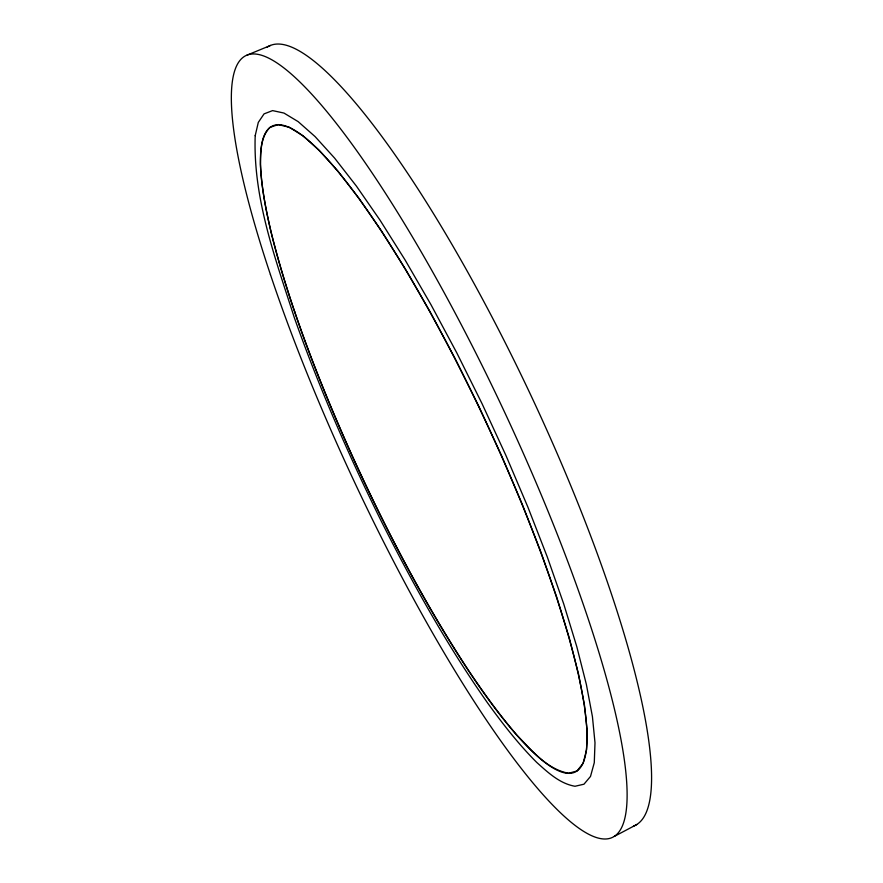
<?xml version="1.0" encoding="UTF-8"?>
<svg xmlns="http://www.w3.org/2000/svg" width="883" height="883" viewBox="0 0 883 883"><rect width="100%" height="100%" fill="white"/><g stroke="black" fill="none" stroke-linecap="round" stroke-linejoin="round"><path stroke-width="1.32" d="M614.369 836.378L636.886 824.479M246.986 55.154L270.474 45.475M267.096 47.218A430.518 88.399 64.9 0 1 531.268 396.147A430.518 88.399 64.9 0 1 633.453 826.146M587.096 730.318L586.588 749.689L583.155 763.188L577.063 770.958L568.608 773.265C546.82 769.192 532.03 750.561 517.306 735.561C499.381 714.877 483.387 692.647 468.167 669.943C423.255 601.389 385.319 528.487 351.357 453.961C319.447 382.416 290.496 309.205 271.324 233.123C266.026 210.441 261.467 187.494 260.43 164.172C260.794 151.512 260.452 137.13 269.922 127.395L278.244 124.591L289.282 127.273L303.001 135.816L319.315 150.463L338.057 171.313L358.928 198.278L381.544 231.048L405.429 269.094L430.01 311.644L454.657 357.692L478.696 406.081L501.489 455.507L522.416 504.657L540.959 552.206L556.665 596.963L569.248 637.89L578.531 674.126L584.458 705.075L587.096 730.318M255.209 135.64C252.891 198.278 275.386 258.564 294.227 317.361C319.094 387.56 348.851 455.959 382.008 522.626C413.41 584.899 447.504 645.992 487.681 703.078C502.736 723.883 518.542 744.226 536.721 762.415C547.935 772.459 559.612 783.574 574.999 786.267L583.972 784.203L590.506 776.444L594.281 762.691L594.999 742.758L592.427 716.632L586.378 684.48L576.798 646.687L563.718 603.906L547.317 557.03L527.913 507.151L505.97 455.551L482.041 403.652L456.787 352.858L430.904 304.558L405.109 259.999L380.076 220.242L356.401 186.092L334.613 158.112L315.099 136.6L298.145 121.622L283.951 113.057L272.582 110.607L264.05 113.885L258.3 122.406L255.209 135.64M270.408 274.514A431.732 82.792 64.9 0 0 611.157 837.934A431.732 82.792 64.9 0 0 406.423 226.887A431.732 82.792 64.9 0 0 270.408 274.514M294.602 311.589A356.699 67.814 64.9 0 0 575.098 772.062A356.699 67.814 64.9 0 0 401.765 263.443A356.699 67.814 64.9 0 0 294.602 311.589"/></g></svg>
